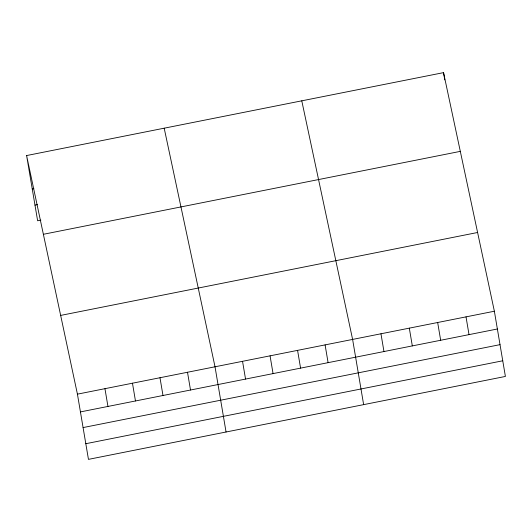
<?xml version="1.0" encoding="UTF-8"?>
<svg xmlns="http://www.w3.org/2000/svg" width="532" height="532" viewBox="0 0 532 532"><rect width="100%" height="100%" fill="white"/><g stroke="black" fill="none" stroke-linecap="round" stroke-linejoin="round"><path stroke-width="0.8" d="M26.6 155.557L443.542 72.631L494.368 311.227L505.4 376.443L88.458 459.369L77.433 394.152L26.6 155.557L37.632 220.773L40.871 220.128M32.253 188.973L33.868 188.654M34.979 205.113L37.413 204.627M43.371 234.293L460.313 151.367M60.655 315.416L477.596 232.491M77.433 394.152L494.368 311.227M80.432 411.914L497.373 328.989M83.085 427.575L500.02 344.65M85.812 443.708L502.753 360.782M301.777 100.827L352.61 339.423L363.642 404.639M164.189 128.192L215.021 366.787L226.053 432.004M443.542 72.631L444.765 79.9M466.019 316.866L469.024 334.628M437.663 322.505L440.669 340.267M409.314 328.144L412.32 345.906M380.965 333.783L383.964 351.546M325.092 344.896L328.098 362.658M297.574 350.369L300.58 368.131M270.057 355.842L273.062 373.604M242.539 361.314L245.545 379.077M187.503 372.26L190.509 390.023M159.986 377.733L162.992 395.495M132.468 383.206L135.467 400.968M104.95 388.679L107.949 406.441"/></g></svg>
